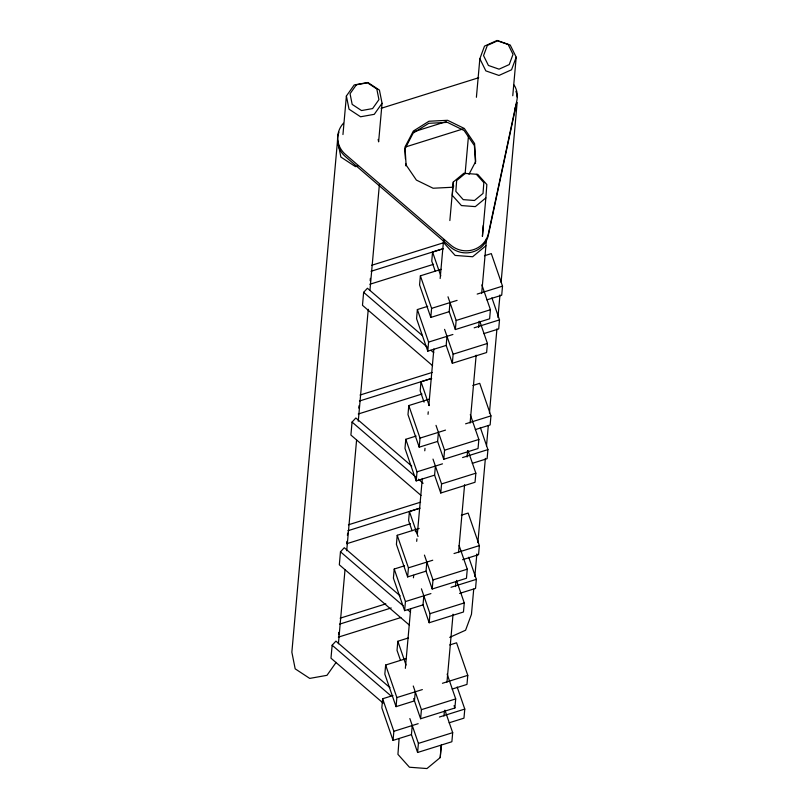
<?xml version="1.0" encoding="UTF-8"?>
<svg xmlns="http://www.w3.org/2000/svg" width="809" height="809" viewBox="0 0 809 809"><rect width="100%" height="100%" fill="white"/><g stroke="black" fill="none" stroke-linecap="round" stroke-linejoin="round"><path stroke-width="1.21" d="M399.1 738.708L397.937 754.362L409.435 767.225L426.96 768.55L440.238 757.568L441.36 744.998M443.787 240.152L443.605 242.558L455.113 255.422L472.638 256.746L485.916 245.764L486.462 238.544M453.303 182.005L452.302 195.373L461.423 205.567L475.318 206.619L485.855 197.912L486.846 184.543L477.725 174.35L463.83 173.298L453.303 182.005L449.855 220.554M440.238 757.568L441.138 745.524M483.226 225.529L482.407 236.461L485.855 197.912M342.955 134.547L346.394 95.998L354.211 84.945L367.893 82.508L379.431 90.102L382.06 103.279L378.622 141.838L378.147 139.441M389.948 687.66L335.927 641.132L332.145 645.218L330.982 658.192L383.112 703.082M400.182 595.879L344.27 547.723L340.478 551.809L339.325 564.783L409.455 625.175M411.761 466.146L355.849 417.99L352.057 422.076L350.904 435.05L421.034 495.442M422.389 335.593L367.428 288.257L363.635 292.332L362.483 305.306L432.613 365.708M338.567 634.782L338.769 632.426M346.899 541.373L346.687 543.729L410.426 523.757M347.425 535.477L347.637 533.121M358.791 408.1L359.004 405.744M370.158 280.723L370.37 278.367M338.405 643.782L345.028 569.587M346.707 550.727L356.587 440.066M358.266 421.206L368.257 309.291M369.935 290.421L379.37 184.796M392.982 695.518L382.637 698.764L381.828 707.845L393.043 740.387L411.437 734.612L412.246 725.531M406.401 658.526L385.64 665.028L384.831 674.109L396.056 706.651L414.451 700.887L415.26 691.806M404.561 565.784L394.216 569.03L393.407 578.111L404.621 610.643L423.016 604.879L423.825 595.798M419.163 528.419L397.219 535.295L396.41 544.376L407.635 576.918L426.03 571.154L426.839 562.073M416.139 436.051L405.794 439.297L404.985 448.378L416.2 480.91L434.595 475.146L435.404 466.065M429.559 399.059L408.798 405.562L407.989 414.643L419.214 447.185L437.608 441.421L438.417 432.34M427.718 306.318L417.373 309.554L416.564 318.645L427.779 351.177L446.174 345.413L446.983 336.332M441.138 269.326L420.377 275.829L419.568 284.91L430.793 317.441L449.187 311.677L449.996 302.596M408.474 637.927L397.836 641.264L397.027 650.345L400.516 660.468M347.85 530.755L420.013 508.143L409.415 511.531L408.606 520.612L412.094 530.734M431.632 378.46L420.993 381.787L420.184 390.878L424.058 402.124M443.211 248.727L432.572 252.054L431.763 261.135L435.252 271.268M393.043 740.387L393.852 731.296L382.637 698.764M396.056 706.651L396.865 697.57L385.64 665.028M404.621 610.643L405.43 601.562L394.216 569.03M407.635 576.918L408.444 567.837L397.219 535.295M416.2 480.91L417.009 471.829L405.794 439.297M419.214 447.185L420.023 438.104L408.798 405.562M427.779 351.177L428.588 342.096L417.373 309.554M430.793 317.441L431.601 308.36L420.377 275.829M415.421 531.806L415.624 529.531M405.36 668.345L410.638 609.248M413.439 577.808L413.672 575.29M416.696 541.342L416.918 538.824M417.373 533.788L422.308 478.463M424.776 450.795L425.008 448.287M428.032 414.329L428.254 411.811M428.821 405.531L433.867 348.942M440.157 278.518L443.635 239.535M465.114 173.642L468.482 135.922M444.92 710.15L452.686 732.661L451.877 741.742L417.596 752.481L418.405 743.4L409.85 718.564M447.134 674.089L455.7 698.925L454.88 708.006L420.609 718.746L421.418 709.665L413.257 685.992M456.498 580.407L464.265 602.927L463.456 612.009L429.174 622.748L429.983 613.667L421.428 588.831M459.108 545.519L467.278 569.192L466.459 578.273L432.188 589.013L432.997 579.932L424.432 555.095M468.077 450.674L475.844 473.194L475.035 482.275L440.753 493.015L441.562 483.934L432.997 459.097M470.292 414.623L478.857 439.459L478.038 448.54L443.767 459.279L444.576 450.198L436.011 425.362M480.061 322.103L487.423 343.451L486.613 352.532L452.332 363.281L453.141 354.2L444.576 329.354M481.871 284.889L490.426 309.726L489.617 318.807L455.346 329.546L456.155 320.465L447.994 296.792M476.4 97.282L479.848 58.733L484.51 46.123L497.09 40.45L510.216 45.021L516.203 57.176L512.764 95.725M443.949 716.076L444.394 711.04M446.972 682.118L453.04 614.213M455.507 586.545L455.952 581.519M458.531 552.598L464.599 484.692M467.066 457.024L467.622 450.734M470.1 423.077L476.157 355.171M478.625 327.503L479.181 321.213M481.658 293.546L485.916 245.764M473.71 589.164L471.465 614.314L465.59 630.211L449.723 637.371M474.832 576.595L476.855 553.963M477.866 542.637L485.38 458.39M486.502 445.81L488.302 425.696M489.425 413.116L496.938 328.869M497.95 317.553L499.972 294.911M501.095 282.341L517.143 102.51L515.04 108.194M457.166 686.993L464.781 709.078L463.962 718.159L449.137 722.801M449.723 644.955L456.569 642.811L467.784 675.343L466.975 684.424L452.15 689.076M468.745 557.259L476.349 579.345L475.54 588.426L459.573 593.422M461.302 515.222L468.148 513.068L479.363 545.61L478.554 554.691L462.586 559.697M480.324 427.526L487.928 449.602L487.119 458.683L472.294 463.335M472.881 385.478L479.727 383.335L490.942 415.877L490.133 424.958L475.308 429.599M491.902 297.793L499.507 319.868L498.698 328.95L483.873 333.601M484.46 255.745L491.306 253.601L502.52 286.143L501.711 295.224L486.887 299.866M516.648 102.723L488.292 235.419A22.925 22.045 5.1 0 1 450.623 247.22L345.21 156.44A22.925 22.045 5.1 0 1 338.961 132.191M516.203 57.176L511.541 69.776L498.961 75.449L485.835 70.879L479.848 58.733M404.813 149.119L413.177 133.101L428.77 123.312L447.417 122.371L464.123 130.532L474.398 145.61L475.51 163.56M468.998 174.299L475.692 161.487L474.58 143.537L464.305 128.459L447.599 120.298L428.962 121.239L413.359 131.028L404.996 147.046L406.108 164.996L416.382 180.073L433.088 188.234L451.735 187.294L453.809 185.989M382.06 103.279L374.254 114.332L360.571 116.779L349.033 109.185L346.394 95.998M336.129 662.379L326.978 675.323L309.726 678.407L295.174 668.831L291.857 652.196L337.535 140.392L340.852 157.027L355.404 166.603L357.871 166.158M465.185 173.5L456.65 180.549L455.851 191.379L463.233 199.641L474.489 200.49L483.024 193.432L483.833 182.612L476.44 174.35M381.1 108.315L478.716 77.725M413.854 131.756L446.325 121.583M405.481 146.985L463.203 128.894M371.604 265.312L443.767 242.7M371.007 271.288L443.16 248.676M369.844 284.262L433.584 264.29M431.601 308.36L457.085 300.382M477.179 294.082L502.52 286.143M456.155 320.465L490.426 309.726M428.588 342.096L452.898 334.481M474.165 327.817L499.507 319.868M453.141 354.2L487.423 343.451M360.025 395.045L432.188 372.433M359.429 401.021L431.581 378.41M358.266 413.996L422.005 394.023M420.023 438.104L445.506 430.115M465.6 423.815L490.942 415.877M444.576 450.198L478.857 439.459M417.009 471.829L442.493 463.84M462.586 457.55L487.928 449.602M441.562 483.934L475.844 473.194M348.446 524.788L420.609 502.167M408.444 567.837L432.744 560.222M454.021 553.548L479.363 545.61M432.997 579.932L467.278 569.192M340.114 618.197L385.822 603.868M405.43 601.562L430.924 593.584M451.017 587.283L476.349 579.345M339.507 624.164L391.222 607.964M338.354 637.138L400.89 617.54M429.983 613.667L464.265 602.927M396.865 697.57L422.349 689.581M442.442 683.281L467.784 675.343M421.418 709.665L455.7 698.925M393.852 731.296L418.162 723.681M439.439 717.017L464.781 709.078M418.405 743.4L452.686 732.661M363.635 292.332L427.132 347.021M430.924 350.287L433.766 352.734M352.057 422.076L415.553 476.754M418.395 479.201L423.137 483.286M340.478 551.809L403.024 605.678M407.766 609.753L410.608 612.201M332.145 645.218L390.899 695.821M432.572 252.054L440.784 275.869M449.187 311.677L455.346 329.546M446.174 345.413L452.332 363.281M420.993 381.787L429.205 405.612M437.608 441.421L443.767 459.279M434.595 475.146L440.753 493.015M409.415 511.531L418.02 536.509M426.03 571.154L432.188 589.013M423.016 604.879L429.174 622.748M454.061 705.63L454.88 708.006M397.836 641.264L406.047 665.079M413.652 698.561L420.609 718.746M411.437 734.612L417.596 752.481M404.884 150.312L405.4 158.695M405.693 163.479L405.845 165.875M514.17 85.056A22.925 22.045 5.1 0 1 516.84 100.65L488.474 233.346A22.925 22.045 5.1 0 1 450.805 245.147L345.403 154.367A22.925 22.045 5.1 0 1 343.481 123.221M515.95 91.316A22.925 22.045 5.1 0 1 517.082 96.979M487.342 45.415L483.56 55.619L488.414 65.458L499.052 69.169L509.235 64.568L513.017 54.355L508.163 44.515L497.535 40.814L487.342 45.415M356.375 84.773L350.054 93.723L352.178 104.401L361.532 110.56L372.605 108.578L378.936 99.628L376.802 88.95L367.458 82.801L356.375 84.773"/></g></svg>
